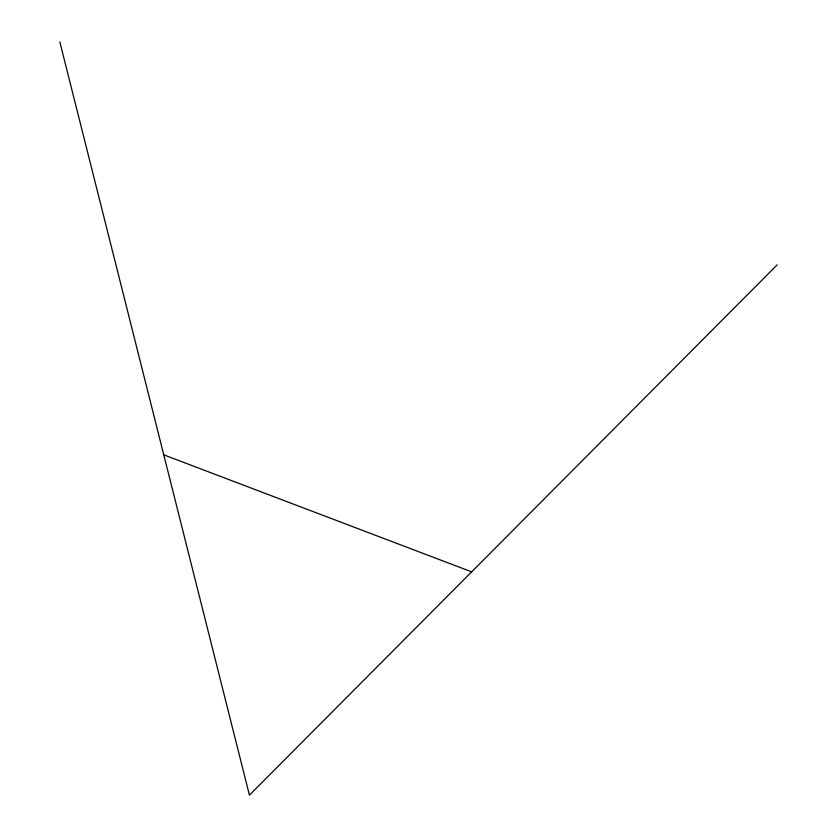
<?xml version="1.0" encoding="UTF-8"?>
<svg xmlns="http://www.w3.org/2000/svg" width="837" height="837" viewBox="0 0 837 837"><rect width="100%" height="100%" fill="white"/><g stroke="black" fill="none" stroke-linecap="round" stroke-linejoin="round"><path stroke-width="1.26" d="M777.186 264.837L249.426 795.15L59.814 41.85M163.759 454.836L471.649 571.849"/></g></svg>
